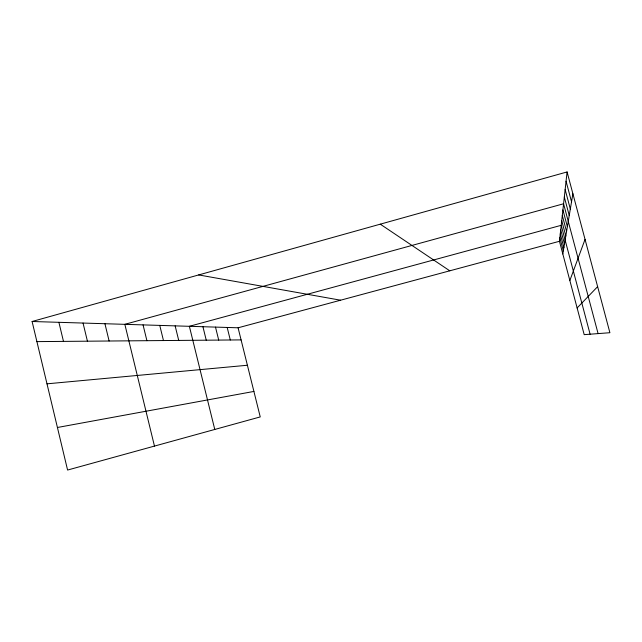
<?xml version="1.0" encoding="UTF-8"?>
<svg xmlns="http://www.w3.org/2000/svg" width="642" height="642" viewBox="0 0 642 642"><rect width="100%" height="100%" fill="white"/><g stroke="black" fill="none" stroke-linecap="round" stroke-linejoin="round"><path stroke-width="0.96" d="M567.087 171.952L609.9 332.716L584.196 334.651L559.455 241.288L567.087 171.952L32.1 321.498L67.587 470.048L260.243 416.915L238.086 327.797L32.1 321.498M562.809 253.959L572.889 193.724M569.847 280.522L585.047 239.386M577.126 307.951L597.63 286.645M238.086 327.797L559.455 241.288M57.419 427.492L253.911 391.435M46.994 383.828L247.403 365.25M36.907 341.616L241.095 339.899M198.683 274.928L340.581 300.207M380.281 224.17L449.777 270.812M566.067 181.253L571.532 201.805M565.153 189.559L570.329 209.019M564.326 197.022L569.245 215.511M598.087 333.607L563.58 203.771L124.845 324.33L154.465 446.086M562.906 209.902L567.367 226.698M562.296 215.487L566.557 231.553M561.726 220.615L565.811 236.007M590.102 334.209L561.212 225.318L189.366 326.305L214.773 429.45M560.715 229.788L564.478 243.976M560.265 233.913L563.885 247.563M559.84 237.733L563.331 250.878M227.188 327.468L230.293 339.995M215.495 327.107L218.713 340.091M202.928 326.722L206.251 340.196M175.146 325.871L178.725 340.429M159.762 325.398L163.469 340.557M143.054 324.892L146.914 340.693M104.927 323.72L109.116 341.014M83.043 323.054L87.424 341.191M58.895 322.316L63.478 341.4"/></g></svg>
